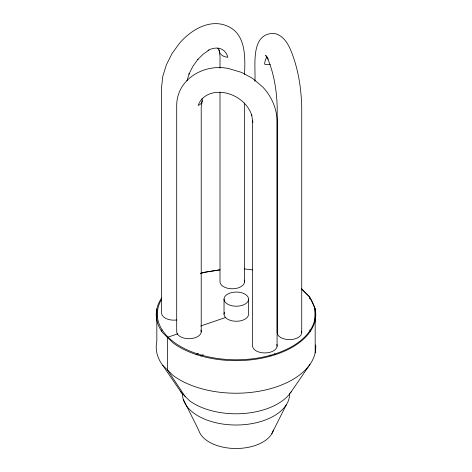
<?xml version="1.0" encoding="UTF-8"?>
<svg xmlns="http://www.w3.org/2000/svg" width="472" height="472" viewBox="0 0 472 472"><rect width="100%" height="100%" fill="white"/><g stroke="black" fill="none" stroke-linecap="round" stroke-linejoin="round"><path stroke-width="0.71" d="M202.217 100.819L201.214 107.168L201.214 331.993M186.971 80.848L189.248 73.49L188.953 74.145L192.871 66.34L197.98 59.224L197.591 59.708L203.09 54.215L208.984 50.179M286.233 404.911L271.494 434.299A37.837 21.848 0 0 1 232.436 448.4A37.837 21.848 0 0 1 198.736 430.269L183.219 399.2M290.693 392.515L309.945 364.443M177.826 333.81L167.407 337.368L162.557 332.577A79.768 46.055 0 0 1 161.63 297.944M200.753 325.981L225.769 317.438M219.946 269.807L204.872 272.202A79.768 46.055 0 0 0 200.517 273.359M219.875 269.89L205.668 272.137A78.989 45.607 0 0 0 200.635 273.477M244.325 268.904L252.526 269.884M265.653 55.714L266.704 56.528M156.828 308.965L156.828 341.533A79.768 46.055 0 0 0 162.557 365.139L181.685 393.04L189.467 400.681A59.006 34.067 0 0 0 245.334 413.372A59.006 34.067 0 0 0 291.543 391.241M301.401 288.734L309.443 296.634L315.001 308.216L315.001 321.969M162.557 365.139L173.112 375.505A79.768 46.055 0 0 0 263.712 390.356A79.768 46.055 0 0 0 315.679 345.008M301.443 288.823L309.113 296.487A78.989 45.607 0 0 1 239.599 359.741A78.989 45.607 0 0 1 161.188 300.056M185.13 396.445L167.407 369.93L167.407 337.368L173.112 342.938A79.768 46.055 0 0 0 267.128 357.009A79.768 46.055 0 0 0 315.001 308.216M265.689 55.265L268.125 59.159L266.945 56.923C273.949 72.741 276.692 90.187 277.194 107.392L277.194 332.677A12.272 7.086 0 0 0 290.787 339.574A12.272 7.086 0 0 0 301.502 331.149M309.756 329.839L310.369 331.132M251.552 114.478A12.183 6 -16.4 0 0 251.794 115.51L252.827 122.437L252.573 120.655L252.573 345.48A12.272 7.086 0 0 0 265.789 352.914A12.272 7.086 0 0 0 276.834 344.377M219.173 49.855L220.005 56.451L220.005 68.198M315.172 320.24L315.172 352.808M309.443 296.634L309.443 298.805M301.732 332.382L301.732 106.755C301.124 86.683 297.879 66.328 289.714 47.867C286.681 41.371 281.625 34.745 274.149 33.423C249.835 32.928 255.859 66.481 254.933 81.261M277.082 346.218L277.082 120.13C276.568 107.699 271.247 96.146 262.821 87.072L252.703 78.458L241.546 72.399L228.79 68.587C204.665 63.307 177.018 78.706 176.705 105.162L176.705 331.25A12.272 7.086 0 0 0 189.927 338.684A12.272 7.086 0 0 0 200.966 330.146M248.573 299.218A12.272 7.086 0 0 1 230.053 305.236A12.272 7.086 0 0 1 230.283 292.964A12.272 7.086 0 0 1 248.573 299.218L248.573 314.252A12.272 7.086 0 0 1 234.566 321.184A12.272 7.086 0 0 1 224.483 312.263M244.531 74.411C245.239 57.578 246.16 34.438 227.74 26.237C210.07 18.201 190.664 30.061 179.36 43.436L171.985 53.655L166.327 64.977L162.769 76.464L161.613 86.901L161.613 312.818A12.272 7.086 0 0 0 176.628 319.981M244.531 103.079L244.531 281.949M224.029 299.065L224.029 314.092M220.005 92.418L220.005 281.442A12.272 7.086 0 0 0 233.433 288.752A12.272 7.086 0 0 0 244.225 280.108M181.685 393.04A59.006 34.067 0 0 1 180.398 391.129M196.24 354.566A59.006 34.067 0 0 1 198.293 353.534M274.202 353.77A59.006 34.067 0 0 1 275.5 354.425M161.223 331.132A79.768 46.055 0 0 1 162.055 329.893M289.607 393.371A53.572 30.928 0 0 1 236.018 425.018A53.572 30.928 0 0 1 182.493 393.329M273.441 429.998A37.837 21.848 0 0 1 271.866 433.703M200.635 355.853A53.572 30.928 0 0 1 203.167 354.643M269.919 355.097A53.572 30.928 0 0 1 271.264 355.752M270.297 64.511A12.183 9.269 6.4 0 1 264.58 64.168A29.164 6.643 80.5 0 1 266.686 57.678M251.794 115.51A29.164 22.65 29.4 0 0 224.996 92.836A29.164 22.65 29.4 0 0 198.205 105.457A12.183 7.593 18.3 0 0 201.998 98.719M207.869 50.386A29.164 17.429 -58.2 0 1 227.876 57.277A12.183 8.549 -15.4 0 1 219.51 52.091A29.164 17.429 -58.2 0 0 217.763 48.061"/></g></svg>
